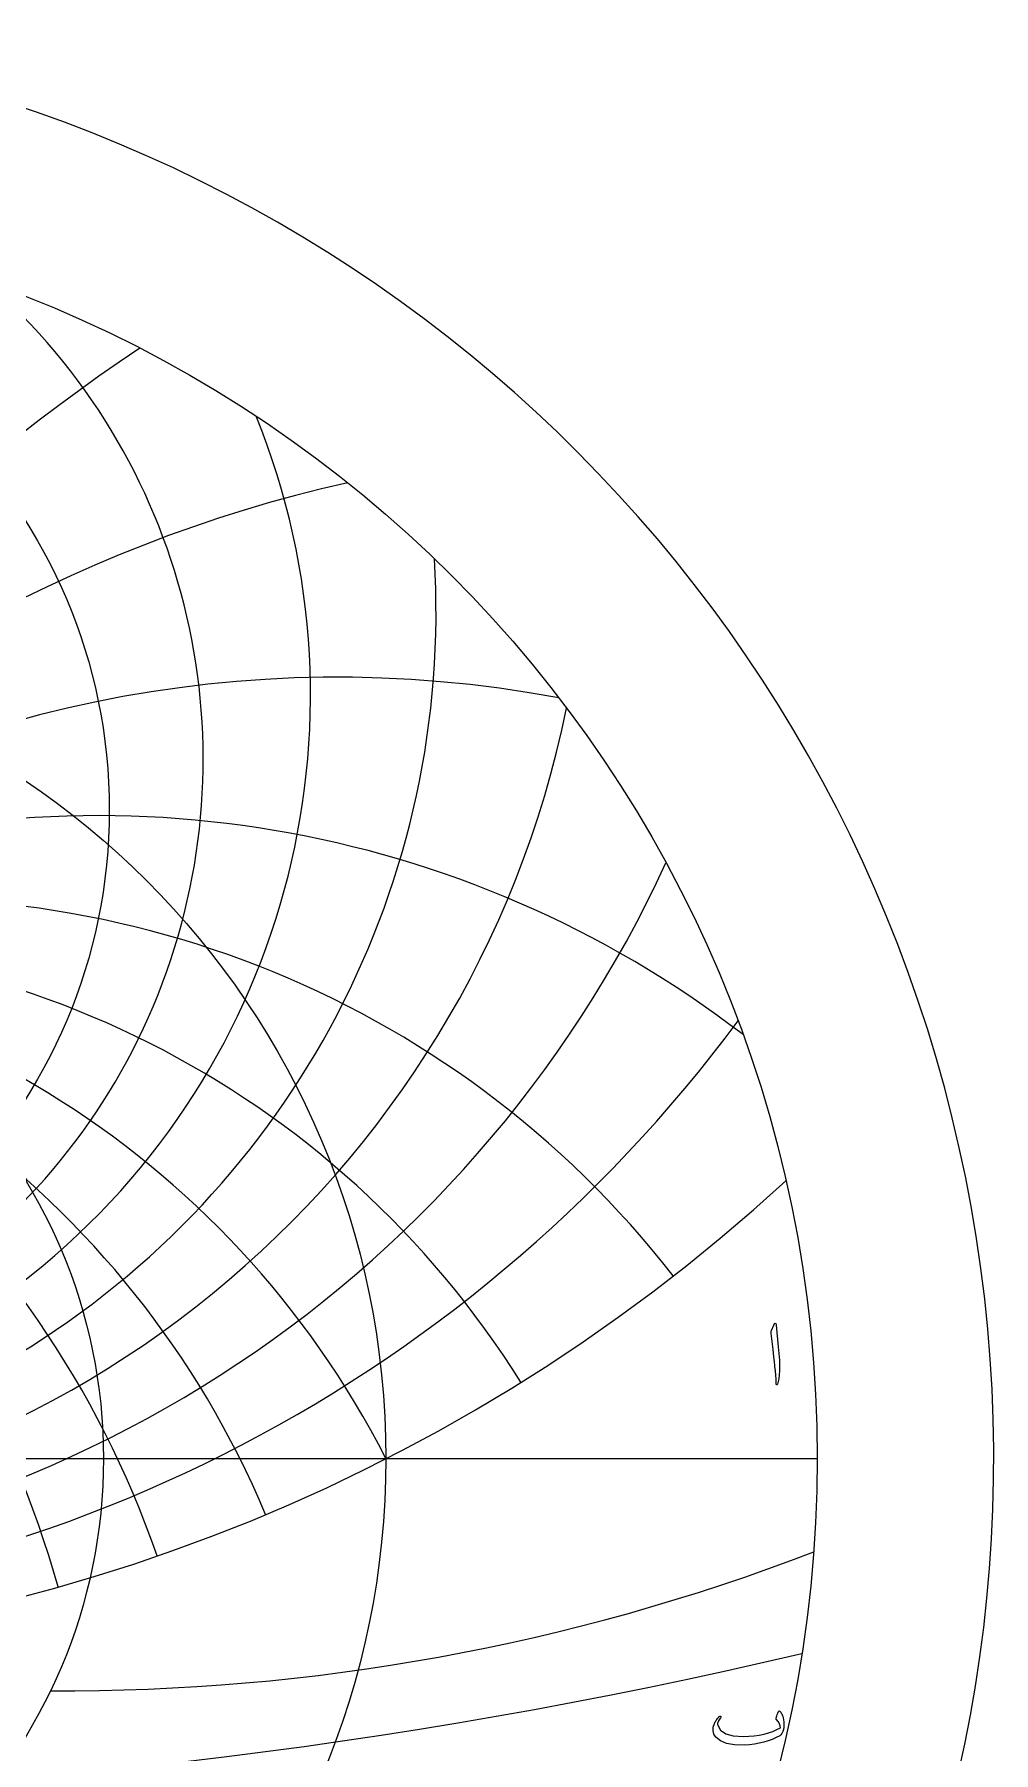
# Model space of a CAD drawing. Header units: millimetres. Extents: x -68 to 68, y -68 to 70.
# Drawn here: x 22.4 to 68.5, y -14.1 to 68.4 of the extents above; entities that cross this region are included whole.
import ezdxf

# ---------------------------------------------------------------- set-up
doc = ezdxf.new("R2010")
doc.units = ezdxf.units.MM
for name, color, linetype in [('CUT_OUTER', 1, 'Continuous'), ('ENGRAVE', 7, 'Continuous'), ('ENGRAVE_FINE', 8, 'Continuous'), ('TEXT', 5, 'Continuous')]:
    doc.layers.add(name, color=color, linetype=linetype)

msp = doc.modelspace()

# ---------------------------------------------------------------- linework, layer by layer
at = {"layer": 'CUT_OUTER'}
msp.add_arc((-0.0002, -0.0002), 68.4749, 142.031029, 87.802838, dxfattribs=at)
at = {"layer": 'ENGRAVE'}
msp.add_lwpolyline([(-60, 0), (60, 0)], dxfattribs=at)
for centre, radius in [((0, 0), 60), ((0, 31.1584), 25.9877), ((0, 0), 39.2754), ((0, 0), 25.7092)]:
    msp.add_circle(centre, radius, dxfattribs=at)
for centre, radius, start, end in [((0, 33.5913), 30.5003, 131.217225, 48.782775), ((0, 36.6823), 35.6539, 157.921197, 22.078803), ((0, 40.657), 41.6855, 176.459436, 3.540564), ((0, 45.864), 48.9551, 191.562988, 348.437012), ((0, 52.8698), 58.0405, 204.693673, 335.306327), ((0, -20.0118), 44.0798, 27, 153), ((0, -20.0118), 44.0798, 27, 153), ((0, 62.6561), 69.9353, 216.531385, 323.468615), ((0, 77.0822), 86.5114, 227.454482, 312.545518), ((23.879, 89.1176), 100.2732, 269.591509, 291.011145)]:
    msp.add_arc(centre, radius, start, end, dxfattribs=at)
at = {"layer": 'ENGRAVE_FINE'}
for centre, radius, start, end in [((76.3484, -20.0118), 88.1595, 123.681398, 172.638593), ((76.3484, -20.0118), 88.1595, 123.681398, 172.638593), ((52.5322, -20.0118), 68.576, 102.711525, 170.012184), ((52.5322, -20.0118), 68.576, 102.711525, 170.012184), ((36.9873, -20.0118), 57.5421, 79.386319, 167.224604), ((36.9873, -20.0118), 57.5421, 79.386319, 167.224604), ((-25.4495, -20.0118), 50.8989, 15.782919, 127.503789), ((-25.4495, -20.0118), 50.8989, 15.782919, 127.503789), ((25.4495, -20.0118), 50.8989, 52.496211, 164.217081), ((25.4495, -20.0118), 50.8989, 52.496211, 164.217081), ((-16.0437, -20.0118), 46.9087, 19.084968, 142.149598), ((-16.0437, -20.0118), 46.9087, 19.084968, 142.149598), ((16.0437, -20.0118), 46.9087, 37.850402, 160.915032), ((16.0437, -20.0118), 46.9087, 37.850402, 160.915032), ((-7.7725, -20.0118), 44.7598, 22.779587, 148.066789), ((-7.7725, -20.0118), 44.7598, 22.779587, 148.066789), ((7.7725, -20.0118), 44.7598, 31.933211, 157.220413), ((7.7725, -20.0118), 44.7598, 31.933211, 157.220413), ((0, 241.3862), 257.6546, 256.701805, 283.298195)]:
    msp.add_arc(centre, radius, start, end, dxfattribs=at)
at = {"layer": 'TEXT'}
for points in [[(57.9089, 6.4018), (57.9496, 6.4806), (57.9824, 6.5082), (58.0071, 6.4848), (58.0239, 6.4103), (58.1218, 5.3671), (58.1801, 4.7268), (58.1932, 4.2153), (58.161, 3.8326), (58.0835, 3.5787), (58.0694, 3.5579), (58.0569, 3.5468), (58.046, 3.5452), (58.0367, 3.5532), (58.0292, 3.5657), (58.0239, 3.5819), (58.0207, 3.6019), (58.0196, 3.6255), (58.0196, 3.81), (58.0111, 4.0056), (57.9941, 4.2124), (57.9685, 4.4303), (57.963, 4.4873), (57.9462, 4.6411), (57.9182, 4.8918), (57.8791, 5.2393), (57.7854, 6.0101), (57.7833, 6.051), (57.7854, 6.0888), (57.7918, 6.1234), (57.8025, 6.1548)], [(58.2196, -12.1525), (58.2482, -12.1884), (58.2745, -12.2281), (58.2983, -12.2715), (58.3197, -12.3186), (58.3387, -12.3691), (58.3554, -12.4229), (58.3696, -12.4798), (58.3814, -12.54), (58.3969, -12.6608), (58.4006, -12.7806), (58.3926, -12.8993), (58.3729, -13.0169), (58.3431, -13.1217), (58.3048, -13.2064), (58.258, -13.2708), (58.2026, -13.315), (58.027, -13.4078), (57.8407, -13.4906), (57.6437, -13.5633), (57.4361, -13.6258), (57.2179, -13.6777), (56.9891, -13.7184), (56.7495, -13.7479), (56.4994, -13.7663), (56.0305, -13.7615), (55.6456, -13.6961), (55.3449, -13.5699), (55.1283, -13.3831), (55.0394, -13.237), (54.9984, -13.0797), (55.0053, -12.9112), (55.0601, -12.7316), (55.0786, -12.6929), (55.1001, -12.6534), (55.1244, -12.613), (55.1517, -12.5719), (55.1819, -12.53), (55.215, -12.4873), (55.2511, -12.4438), (55.2901, -12.3995), (55.3031, -12.387), (55.3167, -12.3792), (55.3308, -12.3763), (55.3454, -12.3782), (55.3553, -12.3819), (55.3635, -12.3888), (55.3702, -12.3989), (55.3752, -12.4122), (55.3776, -12.4248), (55.3763, -12.4367), (55.3713, -12.4482), (55.3625, -12.4591), (55.326, -12.5025), (55.2933, -12.5474), (55.2643, -12.594), (55.239, -12.6422), (55.2217, -12.6882), (55.2124, -12.7327), (55.211, -12.7755), (55.2177, -12.8168), (55.3508, -13.0576), (55.6009, -13.2266), (55.9682, -13.3237), (56.4525, -13.349), (56.7188, -13.3388), (56.9726, -13.3166), (57.2138, -13.2824), (57.4425, -13.2362), (57.659, -13.178), (57.8636, -13.1079), (58.0561, -13.0258), (58.2367, -12.9317), (58.2191, -12.8439), (58.1792, -12.7465), (58.1169, -12.6395), (58.0323, -12.523), (58.0296, -12.5118), (58.0301, -12.491), (58.0339, -12.4607), (58.0408, -12.4208), (58.0427, -12.4168), (58.044, -12.4133), (58.0448, -12.4104), (58.0451, -12.408), (58.0589, -12.3537), (58.0791, -12.293), (58.1057, -12.226), (58.1387, -12.1525), (58.1534, -12.1302), (58.1717, -12.1227), (58.1938, -12.1302), (58.2196, -12.1525)]]:
    msp.add_lwpolyline(points, close=True, dxfattribs=at)

doc.saveas('drawing.dxf')
